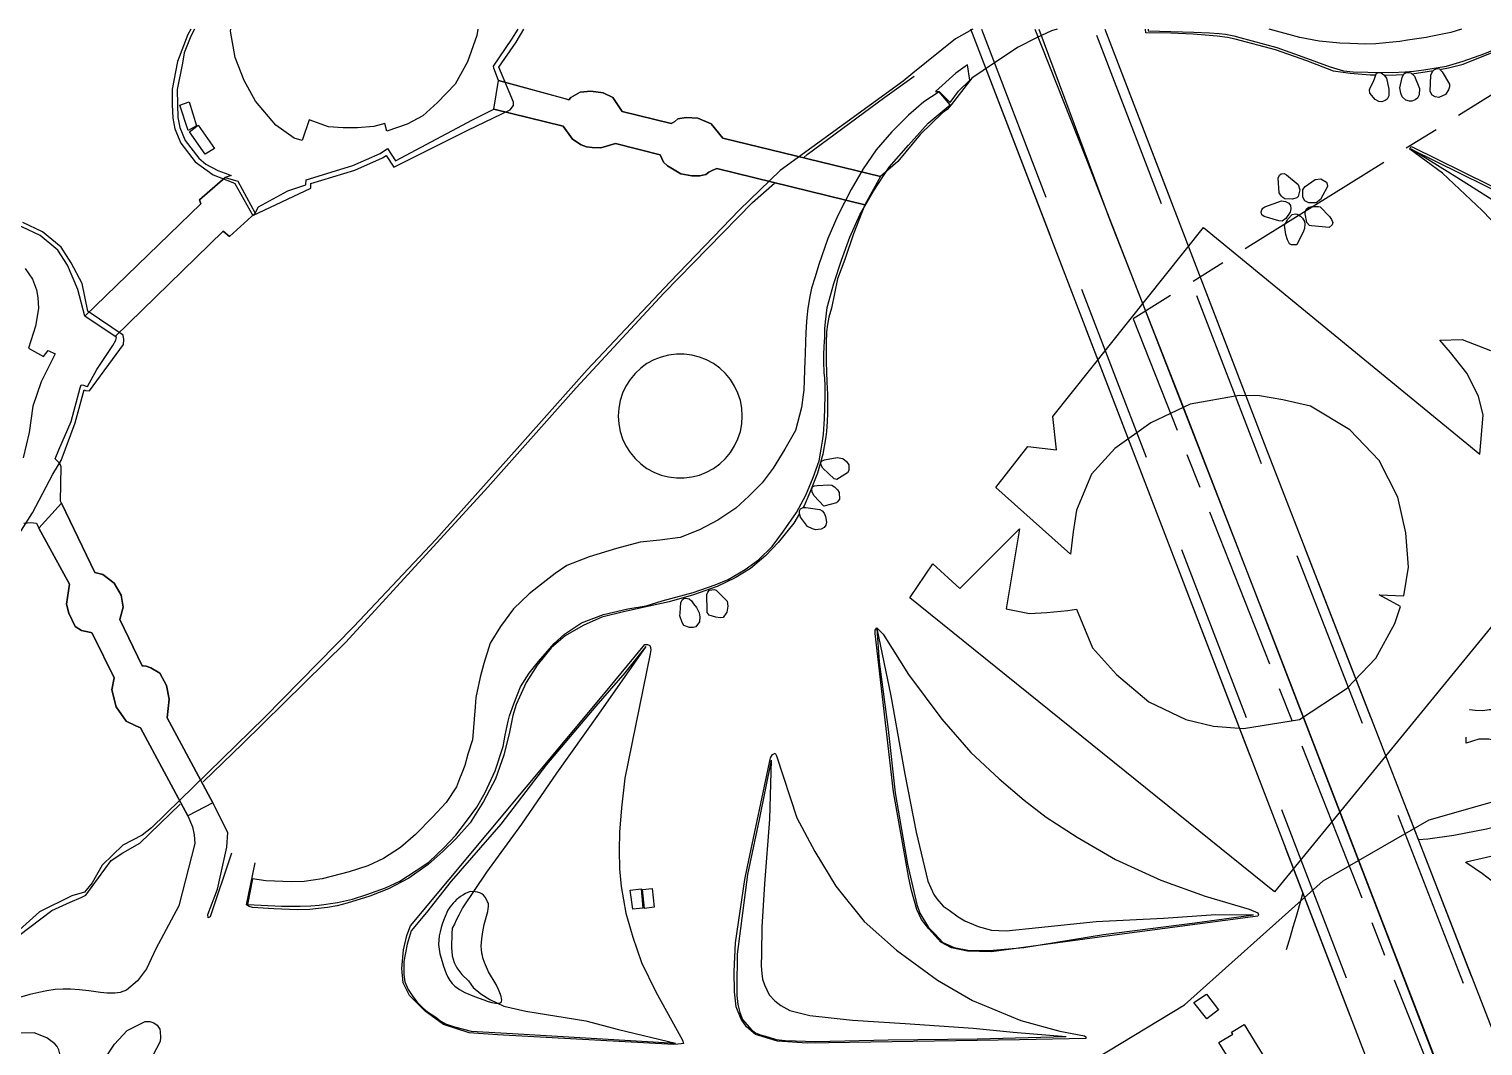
# Model space of a CAD drawing. Header units: millimetres. Extents: x 198785 to 203305, y 542885 to 545889.
# Drawn here: x 199577.9 to 199872.5, y 545679.2 to 545885.3 of the extents above; entities that cross this region are included whole.
import ezdxf

# ---------------------------------------------------------------- set-up
doc = ezdxf.new("R2010")
doc.units = ezdxf.units.MM
for name, pattern in [('HIDDEN_BULD_25K', [28.8, 18.4, -10.4]), ('HIDDEN_EMD_25K', [50.97, 33.12, -5.36, 7.13, -5.36]), ('HIDDEN_IN_25K', [56.5, 36.5, -20])]:
    doc.linetypes.add(name, pattern=pattern)
for name, color, linetype in [('A0013114', 253, 'Continuous'), ('A0013118', 253, 'Continuous'), ('A0023214', 253, 'Continuous'), ('A0033324', 253, 'Continuous'), ('A0033327', 253, 'Continuous'), ('A0043325', 253, 'Continuous'), ('A0073340', 253, 'Continuous'), ('B0014111', 253, 'Continuous'), ('B0014116', 253, 'Continuous'), ('B0014118', 253, 'Continuous'), ('C0052211', 253, 'Continuous'), ('C0052212', 253, 'Continuous'), ('C0076117', 253, 'Continuous'), ('C0523121', 253, 'Continuous'), ('E0032111', 253, 'Continuous'), ('F0017111', 253, 'Continuous'), ('F0047224', 253, 'Continuous'), ('F0047225', 253, 'Continuous'), ('G0018117', 253, 'Continuous')]:
    doc.layers.add(name, color=color, linetype=linetype)

msp = doc.modelspace()

# ---------------------------------------------------------------- linework, layer by layer
at = {"layer": 'A0013114'}
for points in [[(199857.18, 545655.29), (199768.73, 545885.31)], [(199795.88, 545885.31), (199828.89, 545799.52), (199879.85, 545668.5)]]:
    msp.add_lwpolyline(points, dxfattribs=at)
at = {"layer": 'A0013118'}
for points in [[(199589.15, 545827.15), (199587.73, 545832.54), (199585.63, 545837.46), (199583.69, 545840.5), (199580.08, 545843.45), (199576.36, 545845.25), (199573.64, 545845.62), (199571.7, 545845.75), (199570.05, 545845.76), (199569.23, 545845.68), (199565.68, 545845.82), (199562.36, 545845.2), (199561.13, 545845.26), (199557.9, 545854.8), (199556.71, 545854.45), (199550.64, 545874.62), (199550.26, 545874.89), (199550.02, 545876.25), (199550.78, 545878.06), (199551.48, 545879.14), (199551.59, 545879.76), (199557.71, 545882.41), (199562.31, 545885.25), (199562.36, 545885.31)], [(199611.36, 545885.31), (199610.62, 545883.87), (199609.3, 545880.5), (199608.95, 545878.43), (199607.9, 545873.03), (199607.91, 545870.01), (199608.03, 545867.36), (199608.41, 545865.37), (199609.49, 545862.7), (199612.25, 545859.16), (199613.7, 545857.92), (199616.12, 545856.67), (199617.59, 545856.1), (199618.83, 545855.66), (199617.62, 545855.23), (199612.37, 545850.71), (199612.7, 545849.88), (199589.15, 545827.15)], [(199786.24, 545885.31), (199785.12, 545884.94), (199782.07, 545883.51), (199778.34, 545881.66), (199773.53, 545878.45), (199768.93, 545875.34), (199764.77, 545869.96), (199763.97, 545868.99), (199763.02, 545868.36), (199758.46, 545863.92), (199753.96, 545858.46), (199750.42, 545855.42), (199718.45, 545863.19), (199716.11, 545866.08), (199713.4, 545867.24), (199711.04, 545867.41), (199709.34, 545867.09), (199708.75, 545866.6), (199708.29, 545866.29), (199707.98, 545866.19), (199698.07, 545868.62), (199696.16, 545871.47), (199694.23, 545872.4), (199691.74, 545872.73), (199689.55, 545872.53), (199687.69, 545871.43), (199687.26, 545870.99), (199673.03, 545874.9), (199672.04, 545877.35), (199671.99, 545877.79), (199675.7, 545883.23), (199676.97, 545885.31)], [(199850.83, 545875.96), (199849.66, 545875.97), (199848.06, 545876.08), (199845.65, 545876.29), (199842.26, 545876.76), (199836.87, 545878.86), (199830.49, 545881.12), (199822.3, 545883.26), (199820.78, 545883.58), (199818.66, 545883.87), (199813.83, 545884.26), (199809.27, 545884.46), (199804.24, 545884.56), (199804.14, 545885.31)], [(199863.83, 545877.13), (199865.57, 545877.48), (199868.52, 545878.17), (199874.77, 545880.69), (199879.12, 545883.17), (199882.77, 545885.31)], [(199852.5, 545875.95), (199854.94, 545876.02), (199856.43, 545876.11)], [(199858.14, 545876.24), (199858.63, 545876.29), (199860.82, 545876.62), (199862.49, 545876.89)], [(199618.91, 545718.24), (199614.55, 545705.37), (199614.13, 545705.17), (199614.1, 545705.87), (199616.06, 545711), (199617.96, 545719.46), (199618.17, 545722.44), (199615.1, 545728.48), (199605.86, 545745.68), (199606.28, 545749.48), (199605.7, 545752.29), (199604.36, 545754.78), (199602.52, 545755.83), (199601.61, 545756.15), (199601, 545756.25), (199600.8, 545756.25), (199596.25, 545765.61), (199596.96, 545768.16), (199596.49, 545770.57), (199595.11, 545772.97), (199592.82, 545774.74), (199591.19, 545775.14), (199584.41, 545789.22), (199584.2, 545789.59), (199584.34, 545796.56), (199584.24, 545797), (199583.96, 545797.39), (199583.17, 545798.2), (199583.91, 545800.05), (199586.37, 545805.8), (199588.23, 545812.58), (199588.39, 545813.22), (199588.9, 545813.12), (199589.46, 545812.91), (199589.67, 545812.89), (199591.58, 545816.31), (199594.83, 545821.14), (199595.45, 545822.25), (199595.55, 545822.82), (199595.32, 545823.01), (199617.17, 545844.36), (199618.49, 545843.26), (199623.68, 545848.02), (199624.34, 545849.31), (199630.29, 545852.53), (199633.95, 545853.75), (199634, 545854.76), (199643.51, 545857.66), (199649.01, 545860.07), (199650.52, 545861.09), (199652.12, 545858.61), (199667.76, 545866.89), (199672.04, 545869.06), (199686.13, 545865.6), (199687.99, 545863.02), (199689.77, 545861.83), (199690.83, 545861.42), (199692.01, 545861.27), (199693.74, 545861.25), (199696.7, 545862.14), (199705.75, 545859.79), (199706.47, 545858.3), (199707.29, 545857.57), (199709.94, 545855.94), (199712.21, 545855.53), (199713.78, 545855.53), (199715.01, 545855.8), (199715.62, 545856.27), (199716.46, 545856.71), (199717.29, 545857.03), (199747.23, 545849.65), (199744.99, 545843.78), (199743.2, 545838.58), (199741.72, 545834.69), (199740.47, 545828.72), (199739.98, 545826.94), (199739.72, 545825.4), (199739.51, 545823.97), (199739.45, 545821.6), (199739.44, 545817.89), (199739.57, 545813.72), (199739.69, 545811.28), (199739.7, 545809.8), (199739.68, 545807.38), (199739.62, 545805.8), (199739.46, 545803.71), (199739.35, 545802.69), (199738.75, 545799.13), (199737.69, 545795.28), (199736.13, 545791.4), (199734.95, 545788.69), (199734.73, 545788.33)], [(199877.81, 545842.94), (199872.36, 545848.51), (199864.37, 545856.13), (199857.73, 545860.97), (199857.9, 545861.42), (199858.05, 545861.53), (199884.45, 545848.46)], [(199734.01, 545787.13), (199732.83, 545785.18), (199729.71, 545781.24), (199727.19, 545778.64), (199724.08, 545775.94), (199720.94, 545774.09), (199717.33, 545772.34), (199712.56, 545770.66), (199707.61, 545769.22), (199703.52, 545768.36), (199698.34, 545767.22), (199693.95, 545766.1), (199690.19, 545764.42), (199686.53, 545762.32), (199683.69, 545759.92), (199680.87, 545756.35), (199678.6, 545752.86), (199676.6, 545748.38), (199675.89, 545746.19), (199675.21, 545742.83), (199674.1, 545738.15), (199672.4, 545733.36), (199669.96, 545728.76), (199667.23, 545724.44), (199664.35, 545721.15), (199661.78, 545718.65), (199658.73, 545715.98), (199654.86, 545713.2), (199650.74, 545711.02), (199646.93, 545709.57), (199642.31, 545708.14), (199640.28, 545707.62), (199638.31, 545707.26), (199636.51, 545707.05), (199634.74, 545706.88), (199632.26, 545706.81), (199627.44, 545707), (199623.16, 545707.23), (199622.48, 545707.43), (199621.92, 545707.81), (199623.68, 545716.3)], [(199576.81, 545785.15), (199578.16, 545785.28), (199579.38, 545785.14), (199579.85, 545784.12), (199586.03, 545772.8), (199585.41, 545768.76), (199585.92, 545766.92), (199587.22, 545764.2), (199588.49, 545763.4), (199590.35, 545763.03), (199590.56, 545762.94), (199590.84, 545762.43), (199595.11, 545753.82), (199594.61, 545751.38), (199595.49, 545747.93), (199597.54, 545745.01), (199599.51, 545744.05), (199600.43, 545743.69), (199610.05, 545725.85), (199610.96, 545723.58), (199611.33, 545721.97), (199611.43, 545720.24), (199608.24, 545707.58), (199603.54, 545698.91), (199601.68, 545694.86), (199599.84, 545692.42), (199597.63, 545690.52), (199596.34, 545690.03), (199595.27, 545689.9), (199593.7, 545689.92), (199592.3, 545690.06), (199589.94, 545690.39), (199588.09, 545690.58), (199586.27, 545690.68), (199584.79, 545690.71), (199583.16, 545690.65), (199581.43, 545690.39), (199579.86, 545690.02), (199578, 545689.63), (199574.99, 545688.73)], [(199772.91, 545698.25), (199768.05, 545698.41), (199764.81, 545699.11), (199762.64, 545700.22), (199760.21, 545702.92), (199758.71, 545704.82), (199757.8, 545706.87), (199756.68, 545710.68), (199756.16, 545713.21), (199753.07, 545730.68), (199749.33, 545762.79), (199749.38, 545763.44), (199749.72, 545763.92), (199751, 545762.66), (199756.11, 545754.52), (199762.84, 545745.45), (199768.76, 545738.66), (199774.48, 545733.32), (199779.57, 545729.02), (199784, 545725.59), (199790.27, 545721.54), (199798.04, 545717.02), (199807.25, 545712.81), (199816.23, 545709.54), (199825.14, 545706.93), (199826.93, 545706.18), (199827.07, 545705.8), (199826.93, 545705.5), (199795.81, 545701.38), (199772.91, 545698.25)], [(199859.41, 545721.02), (199861.4, 545721.16), (199866.67, 545721.91), (199873.28, 545723.23), (199878.32, 545724.51), (199884.66, 545726.71), (199891.42, 545729.46), (199900.47, 545733.64), (199910.79, 545739.34), (199919.43, 545745.04), (199925.55, 545749.31), (199931.29, 545755.16), (199939.1, 545763.32)], [(199708.55, 545679.48), (199672.81, 545681.46), (199667.03, 545681.87), (199661.87, 545683.53), (199658.14, 545686.23), (199654.94, 545689.44), (199653.65, 545692.01), (199653.43, 545694.91), (199653.73, 545698.69), (199654.39, 545701.6), (199655.14, 545703.52), (199694.37, 545750.49), (199702.67, 545760.56), (199703.23, 545760.56), (199703.69, 545760.36), (199703.83, 545759.94), (199703.85, 545759.48), (199703.76, 545758.67), (199698.64, 545733.47), (199697.9, 545727.43), (199697.56, 545722.5), (199697.47, 545718.91), (199697.52, 545715.13), (199697.84, 545711.5), (199698.8, 545706.09), (199700.26, 545701.24), (199701.99, 545696.14), (199704.9, 545690.18), (199710.31, 545680.35), (199710.52, 545679.71), (199710.02, 545679.66), (199709.35, 545679.53), (199708.55, 545679.48)], [(199735.54, 545679.78), (199729.53, 545680.19), (199725.08, 545681.53), (199723.26, 545683.06), (199722.18, 545684.6), (199721.18, 545687.11), (199720.85, 545690.15), (199720.8, 545694.29), (199721.02, 545700.07), (199722.95, 545712.93), (199723.46, 545715.59), (199728.14, 545737.61), (199728.55, 545738.26), (199729.08, 545738.52), (199729.33, 545737.97), (199733.46, 545725.42), (199737.13, 545718.62), (199741.37, 545711.58), (199747.13, 545704.42), (199753.66, 545698.64), (199761.95, 545692.53), (199769.08, 545688.38), (199778.9, 545684.38), (199786.79, 545682.18), (199791.77, 545681.24), (199792.06, 545681.02), (199792.04, 545680.74), (199778.57, 545680.42), (199735.54, 545679.78)], [(199877.28, 545709.84), (199875.06, 545712.04), (199872.42, 545714.1), (199869.06, 545716.35), (199869.14, 545716.51), (199877.35, 545718.38), (199882.92, 545719.98), (199886.62, 545713.47), (199886.62, 545713.09), (199886.22, 545712.74), (199883.34, 545710.93), (199882.12, 545710.6), (199877.28, 545709.84)], [(199836.05, 545710.22), (199835.58, 545708.52), (199834.69, 545705.46), (199834.03, 545703.3), (199833.49, 545701.3), (199832.66, 545698.68)], [(199589.18, 545662.98), (199588.55, 545663.2), (199588.01, 545663.72), (199587.73, 545664.21), (199587.54, 545665.06), (199590.69, 545672.83), (199595.19, 545679.55), (199597.73, 545682.31), (199601.4, 545684.15), (199602.34, 545684.16), (199603.17, 545683.89), (199603.82, 545683.38), (199604.37, 545682.57), (199604.44, 545682.04), (199604.47, 545680.95), (199604.44, 545680.08), (199599.22, 545670.16), (199597.41, 545666.58), (199589.18, 545662.98)], [(199573.75, 545653.01), (199576.93, 545651.4), (199578.29, 545655.58), (199579.27, 545659.98), (199580.03, 545663.68), (199581.5, 545668.16), (199583.49, 545672.53), (199584.19, 545674.26), (199584.22, 545675.33), (199584.2, 545676.22), (199584.14, 545677.32), (199583.91, 545678.38), (199583.54, 545679.08), (199583.1, 545679.66), (199581.48, 545680.83), (199578.88, 545681.86), (199576.23, 545681.8), (199575.14, 545681.52), (199574.16, 545681.2), (199573.56, 545680.78), (199572.63, 545680.06), (199571.39, 545679.87), (199568.73, 545679.91)]]:
    msp.add_lwpolyline(points, dxfattribs=at)
at = {"layer": 'A0023214'}
msp.add_lwpolyline([(199781.7, 545885.31), (199791.89, 545859.57), (199829.77, 545762.4), (199863.13, 545675.9), (199873.38, 545650.1), (199879.2, 545635.44), (199886.98, 545619.12), (199889.85, 545613.11), (199893.32, 545604.31), (199894.38, 545601.49), (199895.36, 545597.95), (199898.86, 545590.06)], dxfattribs=at)
at = {"layer": 'A0033324', "linetype": 'HIDDEN_IN_25K', "flags": 128}
for points in [[(199853.71, 545589.19), (199851.82, 545588.49), (199851.35, 545588.55), (199850.35, 545589.51), (199857.13, 545593.59), (199863.91, 545598.42), (199867.38, 545603.44), (199869.43, 545608.02), (199870.32, 545612.93), (199869.66, 545621.04), (199868.43, 545626.02), (199768.73, 545885.31)], [(199770.87, 545885.31), (199870.34, 545626.62), (199871.64, 545621.36), (199872.33, 545612.83), (199871.36, 545607.43), (199869.13, 545602.45), (199865.36, 545596.99), (199858.23, 545591.92), (199853.71, 545589.19)], [(199903.69, 545625.33), (199910.46, 545624.78), (199918.41, 545627.75), (199919.81, 545626.15), (199910.74, 545622.75), (199902.98, 545623.38), (199894.63, 545629.29), (199889.91, 545637.12), (199827.02, 545798.8), (199793.74, 545885.31)], [(199795.88, 545885.31), (199828.89, 545799.52), (199891.71, 545638.01), (199896.13, 545630.68), (199903.69, 545625.33)]]:
    msp.add_lwpolyline(points, dxfattribs=at)
at = {"layer": 'A0033327'}
msp.add_lwpolyline([(199571.89, 545562.85), (199579.43, 545592.97), (199589.12, 545612.82), (199602.07, 545629.52), (199621.27, 545647.58), (199646.76, 545663.08), (199665.35, 545669.92), (199679.33, 545671.41), (199733.32, 545668.58), (199764.49, 545669.05), (199782.19, 545671.72), (199794.09, 545676.63), (199812.06, 545687.54), (199840.13, 545712.64), (199861.62, 545725.05), (199892.26, 545733.74)], dxfattribs=at)
at = {"layer": 'A0043325'}
for points in [[(199818.97, 545686.52), (199816.54, 545684.67), (199813.94, 545688.02), (199816.48, 545689.67), (199818.97, 545686.52)], [(199827.41, 545672.17), (199824.79, 545670.6), (199819.01, 545679.87), (199821.84, 545681.62), (199821.57, 545681.98), (199824.15, 545683.53), (199829.84, 545674.29), (199827.08, 545672.81), (199827.41, 545672.17)]]:
    msp.add_lwpolyline(points, dxfattribs=at)
at = {"layer": 'A0073340'}
for points in [[(199880.23, 545616.61), (199870.32, 545612.93), (199869.66, 545621.04), (199868.43, 545626.02), (199864.9, 545635.19), (199857.18, 545655.29), (199768.73, 545885.31)], [(199795.88, 545885.31), (199828.89, 545799.52), (199879.85, 545668.5), (199887.57, 545648.65), (199891.71, 545638.01), (199896.13, 545630.68), (199903.69, 545625.33), (199891.85, 545620.93), (199880.23, 545616.61)], [(199686.44, 545871.22), (199687.26, 545870.99), (199687.69, 545871.43), (199689.55, 545872.53), (199691.74, 545872.73), (199694.23, 545872.4), (199696.16, 545871.47), (199698.07, 545868.62), (199707.98, 545866.19), (199708.29, 545866.29), (199708.75, 545866.6), (199709.34, 545867.09), (199711.04, 545867.41), (199713.4, 545867.24), (199716.11, 545866.08), (199718.45, 545863.19), (199750.42, 545855.42), (199747.23, 545849.65), (199717.29, 545857.03), (199716.46, 545856.71), (199715.62, 545856.27), (199715.01, 545855.8), (199713.78, 545855.53), (199712.21, 545855.53), (199709.94, 545855.94), (199707.29, 545857.57), (199706.47, 545858.3), (199705.75, 545859.79), (199696.7, 545862.14), (199693.74, 545861.25), (199692.01, 545861.27), (199690.83, 545861.42), (199689.77, 545861.83), (199687.99, 545863.02), (199686.13, 545865.6), (199672.04, 545869.06), (199673.03, 545874.9), (199686.44, 545871.22)], [(199623.68, 545848.02), (199618.49, 545843.26), (199617.17, 545844.36), (199595.32, 545823.01), (199589.15, 545827.15), (199612.7, 545849.88), (199612.37, 545850.71), (199617.62, 545855.23), (199620.17, 545854.48), (199623.68, 545848.02)], [(199615.1, 545728.48), (199610.05, 545725.85), (199600.43, 545743.69), (199599.51, 545744.05), (199597.54, 545745.01), (199595.49, 545747.93), (199594.61, 545751.38), (199595.11, 545753.82), (199590.84, 545762.43), (199590.56, 545762.94), (199590.35, 545763.03), (199588.49, 545763.4), (199587.22, 545764.2), (199585.92, 545766.92), (199585.41, 545768.76), (199586.03, 545772.8), (199579.85, 545784.12), (199584.41, 545789.22), (199591.19, 545775.14), (199592.82, 545774.74), (199595.11, 545772.97), (199596.49, 545770.57), (199596.96, 545768.16), (199596.25, 545765.61), (199600.8, 545756.25), (199601, 545756.25), (199601.61, 545756.15), (199602.52, 545755.83), (199604.36, 545754.78), (199605.7, 545752.29), (199606.28, 545749.48), (199605.86, 545745.68), (199615.1, 545728.48)]]:
    msp.add_lwpolyline(points, dxfattribs=at)
at = {"layer": 'B0014111'}
for points in [[(199668.84, 545885.31), (199668.62, 545883.99), (199666.71, 545878.68), (199664.2, 545874.12), (199660.62, 545870.42), (199657.64, 545867.69), (199654.49, 545866.02), (199650.4, 545864.59), (199649.94, 545866.17), (199647.75, 545865.53), (199644.44, 545865.3), (199641.55, 545865.28), (199638.52, 545865.5), (199634.66, 545866.88), (199633.19, 545862.75), (199631.61, 545863.19), (199627.87, 545865.81), (199623.73, 545870.68), (199621.44, 545874.87), (199619.62, 545879.55), (199618.71, 545884.88), (199618.73, 545885.31)], [(199577.08, 545836.76), (199578.52, 545834.62), (199579.34, 545832.43), (199579.63, 545830.91), (199579.74, 545828.7), (199579.13, 545825.12), (199577.76, 545820.6), (199580.8, 545818.96), (199581.72, 545820.19), (199583.13, 545819.49), (199580.31, 545813.83), (199578.6, 545808.88), (199577.9, 545803.54), (199576.66, 545798.4)]]:
    msp.add_lwpolyline(points, dxfattribs=at)
at = {"layer": 'B0014116', "linetype": 'HIDDEN_BULD_25K', "flags": 128}
for points in [[(199852.69, 545870.8), (199852.05, 545870.58), (199851.46, 545870.62), (199850.69, 545871.04), (199849.62, 545872.33), (199849.54, 545872.99), (199849.66, 545873.41), (199850.35, 545874.71), (199850.98, 545876.36), (199851.49, 545876.49), (199851.92, 545876.45), (199852.44, 545876.02), (199853.02, 545875.33), (199853.49, 545873.15), (199853.48, 545871.8), (199853.1, 545871.08), (199852.69, 545870.8)], [(199858.8, 545870.96), (199858.12, 545870.7), (199857.64, 545870.72), (199856.89, 545870.93), (199856.17, 545871.6), (199855.87, 545872.34), (199855.68, 545873.4), (199856.15, 545875.52), (199856.48, 545876.21), (199856.83, 545876.44), (199857.35, 545876.53), (199857.95, 545876.42), (199858.66, 545875.78), (199859.65, 545873.27), (199859.62, 545872.01), (199859.24, 545871.32), (199858.8, 545870.96)], [(199864.94, 545872.05), (199863.63, 545871.43), (199862.84, 545871.56), (199862.24, 545871.91), (199861.81, 545872.67), (199862, 545875.94), (199862.34, 545876.74), (199862.72, 545877.13), (199863.27, 545877.32), (199863.73, 545877.24), (199864.27, 545876.67), (199865.77, 545874.12), (199865.77, 545873.63), (199865.55, 545873), (199864.94, 545872.05)], [(199611.8, 545865.71), (199610.1, 545864.72), (199608.42, 545869.91), (199610.3, 545870.59), (199611.8, 545865.71)], [(199615.42, 545861.08), (199613.53, 545859.95), (199610.36, 545864.46), (199612.12, 545865.81), (199615.42, 545861.08)], [(199834.8, 545851.09), (199833.96, 545850.84), (199832.39, 545850.92), (199831.97, 545851.15), (199831.64, 545851.51), (199831.26, 545852.11), (199831.05, 545855.09), (199831.29, 545855.72), (199831.67, 545855.98), (199832.27, 545856.03), (199832.69, 545855.79), (199835.08, 545853.83), (199835.4, 545852.69), (199835.11, 545851.4), (199834.8, 545851.09)], [(199839.62, 545850.76), (199838.72, 545850.07), (199837.24, 545850.06), (199836.43, 545850.46), (199836.05, 545851.22), (199836.06, 545852.69), (199836.21, 545853.06), (199836.5, 545853.4), (199838.56, 545854.82), (199839.69, 545854.92), (199840.8, 545854.31), (199840.99, 545853.89), (199841.01, 545853.42), (199839.62, 545850.76)], [(199832.61, 545846.9), (199831.84, 545846.4), (199831.2, 545846.47), (199828.18, 545847.34), (199827.72, 545847.66), (199827.6, 545848.25), (199827.69, 545848.65), (199827.89, 545849), (199828.34, 545849.29), (199831.72, 545850.48), (199832.54, 545850.34), (199833.19, 545850.01), (199833.55, 545849.57), (199833.6, 545848.89), (199833.44, 545848.2), (199832.61, 545846.9)], [(199841.97, 545845.6), (199841.4, 545845.11), (199837.76, 545845.41), (199837.38, 545845.5), (199836.84, 545846.1), (199836.51, 545847.84), (199836.54, 545848.46), (199836.79, 545848.88), (199837.25, 545849.21), (199837.84, 545849.37), (199839.19, 545849.35), (199839.53, 545849.27), (199841.42, 545847.31), (199841.86, 545846.74), (199842.11, 545846.12), (199841.97, 545845.6)], [(199834.18, 545841.59), (199833.72, 545841.58), (199833.32, 545841.81), (199832.93, 545842.56), (199832.61, 545843.69), (199832.32, 545845.54), (199832.96, 545846.77), (199833.87, 545847.71), (199834.51, 545847.84), (199834.91, 545847.82), (199835.56, 545847.4), (199835.97, 545846.97), (199836.37, 545846.31), (199836.44, 545845.8), (199836.37, 545844.88), (199836.2, 545844.37), (199834.83, 545841.6), (199834.18, 545841.59)], [(199743.74, 545795.34), (199741.57, 545794.03), (199741.02, 545794.17), (199738.73, 545796.32), (199738.42, 545796.93), (199738.31, 545797.37), (199738.48, 545797.75), (199739.05, 545798), (199741.64, 545798.45), (199742.79, 545798.29), (199743.56, 545797.67), (199743.98, 545796.95), (199744, 545795.83), (199743.74, 545795.34)], [(199741.51, 545789.31), (199738.94, 545788.63), (199736.96, 545790.69), (199736.55, 545791.45), (199736.5, 545792.15), (199736.64, 545792.51), (199737.02, 545792.74), (199737.58, 545792.81), (199739.95, 545792.9), (199740.56, 545792.85), (199741.1, 545792.55), (199741.7, 545791.9), (199742.04, 545791.36), (199742.09, 545790.02), (199741.74, 545789.49), (199741.51, 545789.31)], [(199737.78, 545783.86), (199737.35, 545783.8), (199736.67, 545784.01), (199735.63, 545784.51), (199734.21, 545786.38), (199733.98, 545787.25), (199734.02, 545787.64), (199734.19, 545788.06), (199734.77, 545788.35), (199735.32, 545788.35), (199738.12, 545787.96), (199738.62, 545787.67), (199739.04, 545787.16), (199739.31, 545786.52), (199739.49, 545785.35), (199739.33, 545784.75), (199738.99, 545784.25), (199738.38, 545783.94), (199737.78, 545783.86)], [(199713.03, 545764.17), (199712.45, 545764), (199711.7, 545764.01), (199710.56, 545764.39), (199710.23, 545765.01), (199709.79, 545766.4), (199709.81, 545766.95), (199709.97, 545769.09), (199710.31, 545769.72), (199710.57, 545769.92), (199710.98, 545769.95), (199711.65, 545769.81), (199712.12, 545769.4), (199712.51, 545768.82), (199713.15, 545768.1), (199713.66, 545766.97), (199713.83, 545766.16), (199713.74, 545765.15), (199713.03, 545764.17)], [(199718.53, 545766.02), (199717.92, 545765.98), (199717.08, 545766.09), (199715.73, 545766.54), (199715.31, 545767.05), (199715.27, 545767.38), (199715.24, 545770.67), (199715.46, 545771.15), (199715.79, 545771.56), (199716.72, 545771.73), (199717.1, 545771.59), (199719.33, 545769.36), (199719.5, 545768.35), (199719.25, 545767.12), (199718.53, 545766.02)], [(199870.98, 545747.29), (199872.51, 545747.19), (199873.77, 545747.37), (199874.72, 545747.38), (199874.75, 545744.68), (199874.9, 545743.87), (199875.95, 545741.17), (199874.64, 545741.18), (199873.72, 545741.4), (199871.71, 545741.37), (199869.12, 545740.57), (199869.14, 545742.01), (199868.91, 545744.62), (199868.27, 545746.08), (199866.77, 545748.4), (199869.91, 545747.36), (199870.98, 545747.29)]]:
    msp.add_lwpolyline(points, dxfattribs=at)
at = {"layer": 'B0014118', "linetype": 'HIDDEN_BULD_25K', "flags": 128}
for points in [[(199702.28, 545707.11), (199700.21, 545706.89), (199699.7, 545710.79), (199701.91, 545711.04), (199702.28, 545707.11)], [(199704.54, 545707.34), (199702.57, 545707.03), (199702.18, 545710.9), (199704.13, 545711.1), (199704.54, 545707.34)]]:
    msp.add_lwpolyline(points, dxfattribs=at)
at = {"layer": 'C0052211'}
for points in [[(199734.85, 545859.22), (199735.58, 545859.86), (199751.29, 545871.52), (199757.23, 545875.73)], [(199764.54, 545870.4), (199766.27, 545872.7), (199768.54, 545874.94)], [(199613.14, 545732.72), (199621.09, 545740.41), (199642.05, 545761.06), (199670.85, 545792.47), (199688.74, 545812.6), (199706.53, 545831.79), (199724.48, 545850.18), (199728.92, 545854.05)], [(199552.31, 545679.24), (199575.75, 545701.56), (199582.45, 545706.67), (199586.19, 545708.32), (199588.43, 545709.27), (199589.37, 545709.75), (199594.51, 545716.82), (199596.85, 545718.33), (199600.32, 545720.3), (199608.51, 545728.23)]]:
    msp.add_lwpolyline(points, dxfattribs=at)
at = {"layer": 'C0052212'}
msp.add_lwpolyline([(199768.54, 545874.94), (199768.05, 545878.05), (199765.71, 545876.38), (199761.56, 545872.67), (199762.35, 545872.67), (199764.54, 545870.4)], dxfattribs=at)
at = {"layer": 'C0076117'}
for points in [[(199804.67, 545885.31), (199804.7, 545884.97), (199813.96, 545884.7), (199817.1, 545884.56), (199819.1, 545884.44), (199820.36, 545884.27), (199822.07, 545883.91), (199823.27, 545883.6), (199830.74, 545881.55), (199836.01, 545879.7), (199841.55, 545877.65), (199844.24, 545876.87), (199846.22, 545876.66), (199849.18, 545876.54), (199854.17, 545876.53), (199856.78, 545876.65), (199858.53, 545876.78), (199860.59, 545877.07), (199865.12, 545877.82), (199868.54, 545878.82), (199872.92, 545880.33), (199877.08, 545882.14), (199880.85, 545884.53), (199882.01, 545885.31)], [(199868.22, 545885.31), (199866.02, 545884.64), (199861.98, 545883.77), (199861.02, 545883.59), (199857.24, 545883.09), (199855.69, 545882.79), (199853.51, 545882.59), (199850.82, 545882.31), (199848.77, 545882.28), (199845.55, 545882.38), (199843.54, 545882.48), (199839.32, 545882.86), (199835.42, 545883.58), (199829.19, 545885.31)], [(199762.32, 545872.57), (199759.19, 545870.56), (199756.1, 545867.88), (199752.65, 545864.4), (199749.57, 545860.82), (199746.93, 545857.01), (199744.49, 545852.78), (199741.81, 545847.51), (199739.73, 545842.86), (199737.9, 545837.62), (199737.2, 545835.1), (199736.47, 545832.8), (199736.08, 545831.12), (199735.68, 545828.73), (199735.48, 545826.86), (199735.34, 545825.05), (199735.25, 545822.2), (199735.13, 545819.32), (199735.07, 545818.1), (199734.86, 545812.14), (199734.75, 545811.18), (199734.41, 545808.61), (199733.18, 545803.95), (199731.06, 545800.17), (199728.67, 545796.29), (199726.43, 545793.31), (199723.77, 545790.64), (199721.12, 545788.22), (199717.46, 545785.74), (199713.75, 545783.82), (199709.8, 545782.24), (199705.7, 545781.73), (199701.71, 545781.28), (199696.94, 545780.05), (199691.39, 545778.31), (199686.88, 545776.55), (199684.52, 545774.96), (199682.07, 545773.09), (199679.19, 545770.81), (199676.07, 545767.83), (199673.39, 545764.19), (199671.31, 545760.81), (199670, 545756.73), (199669.27, 545753.95), (199668.43, 545749.8), (199668.26, 545747.91), (199667.74, 545741.26), (199666.81, 545738.31), (199666.17, 545736.04), (199665.59, 545734.46), (199665.13, 545733.37), (199664.48, 545731.74), (199662.41, 545728.54), (199659.64, 545725.54), (199656.15, 545722.07), (199653.16, 545719.4), (199649.72, 545717.19), (199646.49, 545715.73), (199642.76, 545714.51), (199637.25, 545713.07), (199633.61, 545712.55), (199631.06, 545712.43), (199625.86, 545712.69), (199623.13, 545713.04), (199622.13, 545707.88), (199629.02, 545707.54), (199632.81, 545707.55), (199634.98, 545707.59), (199636.65, 545707.75), (199640.37, 545708.28), (199643.41, 545708.94), (199646.32, 545709.87), (199650.1, 545711.26), (199652.99, 545712.57), (199656.32, 545714.74), (199658.96, 545716.54), (199661.9, 545719.35), (199664.34, 545721.91), (199666.51, 545724.78), (199668.59, 545727.59), (199670.3, 545730.58), (199672.32, 545734.99), (199673.92, 545739.9), (199674.33, 545742.21), (199674.99, 545745.01), (199675.21, 545746.08), (199676.1, 545748.51), (199677.48, 545752.02), (199679.25, 545754.78), (199681.12, 545757.12), (199684.31, 545760.79), (199686.41, 545762.63), (199689.8, 545764.94), (199694.3, 545766.65), (199699.23, 545767.79), (199702.92, 545768.42), (199706.2, 545769.43), (199712.43, 545771.13), (199716.93, 545772.66), (199719.56, 545773.77), (199722.98, 545775.75), (199725.68, 545777.71), (199728.44, 545780.41), (199730.8, 545783.56), (199733.41, 545787.33), (199735.29, 545790.82), (199736.75, 545794.42), (199738.03, 545797.81), (199738.38, 545800.17), (199738.67, 545801.8), (199738.85, 545803.2), (199739.07, 545806.31), (199739.21, 545810.84), (199739.2, 545812.99), (199739.12, 545814.54), (199738.98, 545815.67), (199738.94, 545817.84), (199738.97, 545819.25), (199739.02, 545821), (199739.12, 545822.83), (199739.18, 545824.56), (199739.28, 545825.94), (199739.63, 545828.89), (199740.97, 545833.71), (199742.55, 545838.48), (199744.2, 545843.16), (199746.24, 545847.66), (199749.01, 545852.48), (199752.18, 545857.3), (199756.11, 545861.8), (199760.09, 545866.25), (199764.54, 545869.97), (199762.32, 545872.57)], [(199891.12, 545784.76), (199830.26, 545710.43), (199756.35, 545770.05), (199761.04, 545776.95), (199766.51, 545771.89), (199778.63, 545784.04), (199775.93, 545767.81), (199780.61, 545766.82), (199784.11, 545767.04), (199788.39, 545767.48), (199790.19, 545767.74), (199793.4, 545759.9), (199798.23, 545754.47), (199804.79, 545748.98), (199812.29, 545745.37), (199817.91, 545744), (199824.02, 545743.54), (199835.37, 545745.34), (199845.03, 545751.73), (199850.83, 545757.83), (199854.7, 545764.81), (199855.84, 545768.3), (199851.47, 545770.66), (199856.47, 545770.44), (199857.42, 545776.25), (199856.88, 545783.2), (199855.29, 545790.44), (199851.52, 545797.83), (199845.56, 545804.07), (199837.58, 545808.89), (199831.96, 545810.13), (199827.27, 545810.97), (199823.11, 545811.04), (199813.18, 545809.25), (199805.21, 545805.47), (199797.91, 545800.28), (199793.22, 545795.08), (199790.17, 545787.79), (199789.51, 545783.39), (199788.91, 545778.87), (199773.82, 545792.42), (199780.3, 545800.68), (199786.13, 545800.03), (199785.33, 545806.8), (199815.93, 545845.11), (199871.92, 545799.17)], [(199871.92, 545799.17), (199872.58, 545807.02), (199871.61, 545810.93), (199869.3, 545815.55), (199865.98, 545819.76), (199863.81, 545822.25), (199868.33, 545822.36), (199874.06, 545820.19)], [(199709.05, 545819.42), (199707.48, 545819.22), (199705.95, 545818.83), (199704.48, 545818.25), (199703.1, 545817.49), (199701.82, 545816.56), (199700.67, 545815.48), (199699.67, 545814.26), (199698.82, 545812.93), (199698.15, 545811.5), (199697.66, 545810), (199697.36, 545808.45), (199697.27, 545806.87), (199697.36, 545805.3), (199697.66, 545803.75), (199698.15, 545802.24), (199698.82, 545800.82), (199699.67, 545799.48), (199700.67, 545798.27), (199701.82, 545797.19), (199703.1, 545796.26), (199704.48, 545795.5), (199705.95, 545794.92), (199707.48, 545794.52), (199709.05, 545794.32), (199710.63, 545794.32), (199712.2, 545794.52), (199713.72, 545794.92), (199715.19, 545795.5), (199716.58, 545796.26), (199717.85, 545797.19), (199719.01, 545798.27), (199720.01, 545799.48), (199720.86, 545800.82), (199721.53, 545802.24), (199722.02, 545803.75), (199722.31, 545805.3), (199722.41, 545806.87), (199722.31, 545808.45), (199722.02, 545810), (199721.53, 545811.5), (199720.86, 545812.93), (199720.01, 545814.26), (199719.01, 545815.48), (199717.85, 545816.56), (199716.58, 545817.49), (199715.19, 545818.25), (199713.73, 545818.83), (199712.2, 545819.22), (199710.63, 545819.42), (199709.05, 545819.42)]]:
    msp.add_lwpolyline(points, dxfattribs=at)
at = {"layer": 'C0523121'}
msp.add_lwpolyline([(199782.55, 545885.31), (199796.84, 545846.79), (199811.18, 545810.27), (199826.03, 545771.92), (199853.47, 545700.75), (199867.25, 545664.9), (199882.08, 545626.92), (199884.86, 545619.35)], dxfattribs=at)
at = {"layer": 'E0032111'}
for points in [[(199769.15, 545885.31), (199765.6, 545883.32), (199756.96, 545876.36), (199755.04, 545874.76), (199730.08, 545856.65), (199721.83, 545848.7), (199707.71, 545833.98), (199690.99, 545816.26), (199676.78, 545800.31), (199660.27, 545781.84), (199643.66, 545764.2), (199625.55, 545745.8), (199602.66, 545723.44), (199600.79, 545721.92), (199596.85, 545719.92), (199592.67, 545715.86), (199590.67, 545712.23), (199589.12, 545710.39), (199586.51, 545709.62), (199579.96, 545706.38), (199571.05, 545698.4)], [(199610.61, 545885.31), (199610.01, 545884.18), (199607.96, 545878.71), (199606.88, 545873.13), (199606.89, 545869.99), (199607.01, 545867.24), (199607.42, 545865.08), (199608.6, 545862.19), (199611.54, 545858.42), (199615.2, 545855.77), (199619.13, 545854.18), (199619.56, 545853.99), (199623.19, 545847.52), (199634.94, 545853.09), (199634.98, 545853.99), (199643.87, 545856.7), (199649.5, 545859.18), (199650.23, 545859.67), (199651.77, 545857.29), (199666.81, 545864.84), (199675.36, 545868.97), (199676.02, 545869.8), (199676.07, 545870.46), (199673.08, 545877.57), (199676.56, 545882.68), (199678.16, 545885.31)], [(199574.09, 545780.24), (199578.57, 545787.26), (199582.69, 545795.07), (199584.36, 545797.89), (199587.23, 545805.52), (199589.05, 545812.17), (199589.26, 545812.03), (199590.1, 545811.96), (199597.01, 545821.36), (199597.05, 545822.37), (199596.96, 545823.27), (199589.82, 545828.03), (199589.78, 545828.13), (199588.6, 545833.72), (199586.4, 545837.91), (199584.36, 545841.1), (199580.56, 545844.21), (199576.62, 545846.11)]]:
    msp.add_lwpolyline(points, dxfattribs=at)
at = {"layer": 'F0017111', "elevation": 10}
msp.add_lwpolyline([(199671, 545694.23), (199670.19, 545696.11), (199669.86, 545697.06), (199669.74, 545697.54), (199669.64, 545698.03), (199669.55, 545698.73), (199669.52, 545699.44), (199669.54, 545700.16), (199669.61, 545700.88), (199669.83, 545702.34), (199670.11, 545703.8), (199670.83, 545706.45), (199670.93, 545706.97), (199670.98, 545707.48), (199670.98, 545707.73), (199670.95, 545707.97), (199670.89, 545708.21), (199670.8, 545708.44), (199670.57, 545708.89), (199670.29, 545709.33), (199669.98, 545709.77), (199669.61, 545710.02), (199669.23, 545710.22), (199668.77, 545710.36), (199668.28, 545710.44), (199667.25, 545710.47), (199666.32, 545710.07), (199665.78, 545709.79), (199665.27, 545709.48), (199664.87, 545709.18), (199664.5, 545708.85), (199664.15, 545708.5), (199663.81, 545708.12), (199663.17, 545707.31), (199662.74, 545706.71), (199662.01, 545704.97), (199661.68, 545704.1), (199661.39, 545703.23), (199661.15, 545702.36), (199660.98, 545701.49), (199660.88, 545700.61), (199660.87, 545699.73), (199660.96, 545698.82), (199661.14, 545697.9), (199661.38, 545696.98), (199661.86, 545695.38), (199662.12, 545694.6), (199662.42, 545693.85), (199662.76, 545693.14), (199663.15, 545692.47), (199663.61, 545691.87), (199664.14, 545691.33), (199664.6, 545690.96), (199665.09, 545690.64), (199666.15, 545690.03), (199668.14, 545689.24), (199670.01, 545688.53), (199670.89, 545688.24), (199671.68, 545688.01), (199672.38, 545687.88), (199672.68, 545687.85), (199672.95, 545687.85), (199673.18, 545687.89), (199673.37, 545687.96), (199673.51, 545688.07), (199673.61, 545688.23), (199673.66, 545688.49), (199673.64, 545688.82), (199673.55, 545689.21), (199673.41, 545689.65), (199673.02, 545690.62), (199672.54, 545691.67), (199671, 545694.23)], dxfattribs=at)
at = {"layer": 'F0047224'}
for points in [[(199893.07, 545743.43), (199898.57, 545754.21), (199903.65, 545765.51), (199909.5, 545775.76), (199914.61, 545785.96), (199919.26, 545794.6), (199923.11, 545801.65), (199924.83, 545805.63), (199925.36, 545807.28), (199925.59, 545809.46), (199925.61, 545810.7), (199925.56, 545812.87), (199925.49, 545814.42), (199925.16, 545816.05), (199923.74, 545819.11), (199920.1, 545823.81), (199913.84, 545827.53), (199902.95, 545834.27), (199889.24, 545841.83), (199873.87, 545851.01), (199867.23, 545855.25), (199857.97, 545860.98)], [(199749.66, 545763.8), (199752.51, 545750.18), (199755.35, 545734.29), (199757.69, 545722.51), (199760.01, 545712.59), (199761.27, 545709.91), (199761.86, 545708.99), (199763.14, 545707.54), (199764.38, 545706.73), (199766.15, 545705.36), (199767.53, 545704.56), (199770.23, 545703.39), (199772.93, 545702.66), (199775.91, 545702.53), (199782.48, 545703.22), (199794.16, 545704.4), (199807.8, 545705.09), (199818.39, 545705.84), (199826.05, 545705.76)], [(199702.87, 545760.14), (199693.28, 545746.48), (199684.78, 545734.46), (199677.69, 545724.15), (199670.58, 545714.4), (199665.69, 545707.17), (199664.93, 545705.72), (199664.43, 545704.72), (199664.07, 545703.91), (199663.64, 545703.04), (199663.62, 545702.97), (199663.53, 545702), (199663.49, 545699.18), (199663.63, 545697.47), (199664.02, 545696.08), (199664.59, 545695.01), (199665.56, 545693.66), (199666.94, 545692.37), (199667.9, 545691.02), (199669.44, 545689.73), (199671.26, 545688.6), (199674.06, 545687.27), (199678.51, 545686.27), (199690.71, 545684.26), (199697.34, 545682.54), (199708.91, 545679.77)], [(199728.3, 545737.11), (199727.95, 545725.17), (199726.89, 545712.09), (199726.36, 545703.27), (199726.28, 545697.94), (199726.26, 545695.43), (199726.35, 545693.87), (199726.51, 545692.73), (199726.93, 545691.57), (199727.86, 545689.53), (199729.01, 545688.32), (199730.22, 545687.4), (199732.07, 545686.38), (199736.11, 545685.39), (199744.76, 545684.43), (199755.43, 545683.76), (199769.2, 545682.83), (199777.32, 545681.98), (199788.08, 545681.08)]]:
    msp.add_lwpolyline(points, dxfattribs=at)
at = {"layer": 'F0047225'}
for points in [[(199857.97, 545860.98), (199882.93, 545848.68), (199899.6, 545840.78), (199911.6, 545834.1), (199919.25, 545830.24), (199924.33, 545826.98), (199927.08, 545824.16), (199929.21, 545820.84), (199929.79, 545819.05), (199930.3, 545817.34), (199930.88, 545815.79), (199931.29, 545813.7), (199931.32, 545812.27), (199930.91, 545808.24), (199929.91, 545803.94), (199927.25, 545798.99), (199922.15, 545790.09), (199914.45, 545777.61), (199905.42, 545763.15), (199897.28, 545750.34), (199893.07, 545743.43)], [(199749.66, 545763.8), (199750.14, 545757.08), (199751.96, 545743.37), (199753.38, 545730.48), (199755.93, 545716.01), (199757.82, 545707.89), (199758.41, 545706.1), (199760.16, 545703.24), (199761.45, 545701.94), (199763.05, 545700.14), (199765.35, 545699.17), (199768.13, 545698.62), (199772.48, 545698.56), (199779.48, 545699.18), (199795.65, 545701.76), (199814.16, 545704.14), (199826.05, 545705.76)], [(199702.87, 545760.14), (199698.58, 545754.82), (199692.72, 545748.08), (199682.75, 545736.26), (199673.5, 545724.17), (199663.43, 545712.59), (199658.38, 545706.27), (199655.32, 545702.54), (199654.49, 545699.83), (199653.84, 545696.34), (199653.79, 545693.66), (199654.02, 545692.17), (199654.7, 545690.63), (199655.61, 545689.21), (199656.54, 545688.07), (199657.72, 545686.88), (199658.6, 545686.12), (199660.3, 545685.02), (199661.08, 545684.34), (199662.24, 545683.71), (199664.07, 545683.05), (199667.45, 545682.21), (199675.85, 545681.7), (199708.91, 545679.77)], [(199728.3, 545737.11), (199725.83, 545725.08), (199723.49, 545713.96), (199721.41, 545697.8), (199721.3, 545691.03), (199721.31, 545689.45), (199721.53, 545687.57), (199721.92, 545685.97), (199722.48, 545684.55), (199724.3, 545682.48), (199725.1, 545681.88), (199726.1, 545681.48), (199727.57, 545681.07), (199729.3, 545680.5), (199731.11, 545680.31), (199737.31, 545680.1), (199751.96, 545680.41), (199770.1, 545680.67), (199788.08, 545681.08)]]:
    msp.add_lwpolyline(points, dxfattribs=at)
at = {"layer": 'G0018117', "linetype": 'HIDDEN_EMD_25K', "flags": 128}
msp.add_lwpolyline([(199895.67, 545885.31), (199801.67, 545826.56), (199863.41, 545670.26), (199881.72, 545623.91), (200000, 545324.48), (200000, 545324.48)], dxfattribs=at)

doc.saveas('drawing.dxf')
